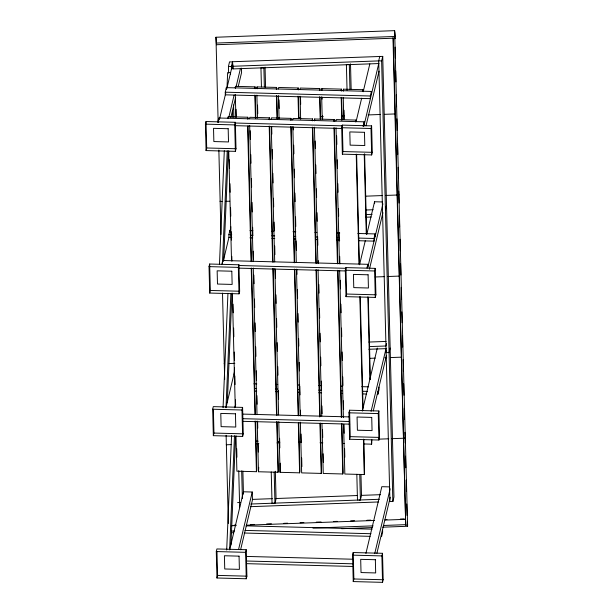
<?xml version="1.0" encoding="UTF-8"?>
<svg xmlns="http://www.w3.org/2000/svg" width="613" height="613" viewBox="0 0 613 613"><rect width="100%" height="100%" fill="white"/><g stroke="black" fill="none" stroke-linecap="round" stroke-linejoin="round"><path stroke-width="0.92" d="M219.477 264.111L224.32 150.721M227.002 87.828L227.653 72.579L230.588 72.656L230.503 74.564M222.442 263.238L227.247 150.798M223.63 261.054L228.312 151.472M223.063 407.676L227.952 293.328M230.634 230.442L230.794 226.626M225.998 407.752L230.879 293.405M227.3 402.71L231.982 293.129M226.687 549.999L231.576 435.651M234.181 374.673L234.465 367.999M229.66 549.125L234.503 435.728M230.925 545.034L235.568 436.41M205.409 124.14L206.029 121.535L235.331 122.309L236.005 148.744L235.384 151.35L206.075 150.583L205.409 124.14L234.718 124.914L235.331 122.309M206.075 150.583L206.696 147.978L206.029 121.535M228.618 73.116L228.45 66.419L229.53 61.867L232.465 61.944L231.377 66.503L231.453 69.369M218.021 122.569L219.102 118.01L364.183 121.826L364.252 124.47M371.417 91.444L370.336 96.003L370.405 98.647L225.323 94.831L225.255 92.188L226.343 87.636L371.417 91.444L371.486 94.088M219.623 118.761L225.776 92.946M226.871 88.341L232.58 64.373L232.963 68.917L378.765 63.545M227.898 118.24L228.258 116.723L247.798 117.236L247.851 119.152M235.131 87.866L235.499 86.349L255.039 86.862L255.085 88.77M228.856 117.144L234.128 95.023M236.105 86.724L240.495 68.288M230.817 117.704L235.645 97.421M238.281 86.356L241.576 72.533L241.461 68.127M209.033 266.624L209.654 264.019L238.963 264.793L239.637 291.229L239.016 293.834L209.707 293.06L209.033 266.624L238.342 267.391L238.963 264.793M247.437 118.753L247.798 117.236M254.671 88.379L255.039 86.862M249.491 118.807L249.851 117.29L269.391 117.803L269.436 119.719M256.724 88.433L257.085 86.916L276.624 87.429L276.678 89.337M209.707 293.06L210.328 290.455L209.654 264.019M221.868 264.142L222.734 260.494L367.808 264.31L367.877 266.954M231.814 237.392L228.956 237.315L228.887 234.672L229.967 230.113L230.013 231.875M223.255 261.238L228.963 237.269M269.03 119.328L269.391 117.803M276.264 88.946L276.624 87.429M271.076 119.382L271.444 117.857L290.983 118.37L291.029 120.286M278.317 89L278.677 87.483L298.217 87.996L298.263 89.904M212.665 409.231L213.286 406.626L242.595 407.4L243.269 433.835L242.648 436.441L213.339 435.674L212.665 409.231L241.974 410.005L242.595 407.4M213.339 435.674L213.96 433.069L213.355 409.461M290.616 119.895L290.983 118.37M297.857 89.513L298.217 87.996M292.669 119.949L293.029 118.424L312.569 118.937L312.622 120.853M299.91 89.567L300.27 88.05L319.81 88.563L319.856 90.479M226.005 407.538L234.572 371.585M234.794 407.768L235.676 404.082M312.209 120.462L312.569 118.937M319.45 90.08L319.81 88.563M314.262 120.516L314.622 118.991L334.162 119.512L334.208 121.42M321.496 90.134L321.863 88.617L341.395 89.13L341.449 91.046M216.289 551.562L216.91 548.957L246.219 549.723L246.893 576.166L246.273 578.764L216.964 577.998L216.289 551.562L245.598 552.328L246.219 549.723M216.964 577.998L217.584 575.392L216.979 551.784M229.63 549.861L243.468 491.787L252.257 492.017L252.456 499.947L240.602 549.731M333.801 121.029L334.162 119.512M341.035 90.647L341.395 89.13M335.855 121.083L336.215 119.566L355.755 120.079L355.801 121.987M343.088 90.701L343.449 89.184L362.988 89.697L363.042 91.613M235.982 435.805L236.886 471.19L256.426 471.704L256.786 470.186L255.544 421.407M238.641 549.171L252.257 492.017M277.137 421.974L278.379 470.753L278.018 472.271L258.479 471.757L258.763 467.374M341.694 127.726L342.315 125.121L371.616 125.895L372.29 152.331L371.67 154.936L342.361 154.162L341.694 127.726L371.003 128.492L371.616 125.895M342.361 154.162L342.981 151.557L342.315 125.121M355.387 121.596L355.755 120.079M362.628 91.214L362.988 89.697M356.138 121.382L361.662 98.203M363.202 91.72L369.831 63.905M298.723 422.541L299.964 471.32L299.604 472.838L280.064 472.324L280.233 463.16M363.095 126.385L364.183 121.826M379.792 56.296L378.696 60.902L232.894 66.273L232.511 61.729L382.727 56.381L393.944 497.013L392.856 501.572L389.929 501.495L378.711 60.856L381.638 60.932L382.727 56.381M363.815 126.293L378.842 63.208M275.183 502.507L276.057 498.867L275.352 471.259M366.015 125.834L379.049 71.146M345.318 270.203L345.939 267.605L375.248 268.371L375.922 294.807L375.302 297.412L345.993 296.646L345.318 270.203L374.627 270.977L375.248 268.371M345.993 296.646L346.613 294.041L345.939 267.605M359.547 264.785L365.287 240.687M366.835 234.197L374.566 201.754L382.474 201.961M366.942 267.95L367.808 264.31M358.758 240.725L374.03 241.131L373.961 238.488L375.049 233.928L357.869 233.476M367.677 267.797L382.91 203.838M369.424 269.245L382.895 212.696M300.37 422.204L301.657 472.891L321.197 473.412L321.557 471.887L320.315 423.108M385.424 210.06L386.512 205.508M348.95 412.817L349.571 410.212L378.88 410.986L379.554 437.421L378.934 440.027L349.625 439.253L348.95 412.817L378.259 413.583L378.88 410.986M349.625 439.253L350.245 436.648L349.571 410.212M321.978 423.721L323.25 473.466L342.79 473.979L343.15 472.454L341.908 423.675M362.291 411.108L377.309 348.069M386.535 343.571L385.96 345.993L369.754 346.59M371.087 411.338L386.106 348.299M386.573 350.736L386.136 352.559L389.063 352.636L390.152 348.077M373.279 410.925L386.527 355.31M343.571 424.296L344.835 474.033L364.375 474.546L363.884 439.544M364.168 443.973L371.616 444.164L371.907 439.774M360.85 498.269L361.501 495.534L360.965 474.592M352.575 555.14L353.195 552.535L382.504 553.309L383.179 579.745L382.558 582.35L353.249 581.576L352.575 555.14L381.884 555.914L382.504 553.309M353.249 581.576L353.87 578.979L353.195 552.535M365.915 553.432L381.815 486.691L389.73 486.898M374.712 553.662L390.167 488.776M376.903 553.248L390.236 497.281M215.96 37.247L394.634 30.65L395.124 36.458L395.163 38.129L216.489 44.726L215.96 37.247L218.151 122.385M395.124 36.458L216.45 43.056L216.489 44.726M395.209 38.604L393.339 38.673L405.729 525.134L407.591 525.065L394.672 32.328M277.344 118.286L279.26 118.217M298.362 117.512L300.278 117.443M320.338 116.7L323.212 116.593M341.364 115.926L344.23 115.819M368.114 114.938L380.535 114.478M384.359 114.34L394.872 113.949M222.082 201.485L220.167 201.554L220.128 201.079M225.906 201.34L229.722 201.202M365.402 196.191L382.604 195.555M385.47 195.447L397.891 194.988M365.517 210.021L373.171 209.746M365.44 214.588L372.114 214.343M365.509 217.232L371.225 217.025M375.11 276.984L384.665 276.632M387.531 276.524L399.002 276.103M368.88 342.062L386.098 341.426M368.873 349.272L386.021 348.636M229.078 363.532L234.81 363.317M369.532 358.344L375.263 358.13M384.818 357.777L386.734 357.708M390.55 357.571L401.063 357.18M231.139 444.609L226.366 444.785L226.32 444.31M255.981 443.689L258.847 443.582M277.007 442.915L279.873 442.808M378.282 439.176L388.795 438.785M391.661 438.678L404.082 438.218M252.272 499.403L272.356 498.66M275.229 498.553L357.471 495.526M361.302 495.381L380.428 494.676M237.599 502.591L240.227 502.491M250.717 504.024L379.37 499.281M250.786 506.667L378.482 501.963M234.12 525.172L236.028 525.103M250.365 524.575L254.188 524.429M266.609 523.969L271.383 523.793M283.804 523.341L287.627 523.195M300.048 522.736L303.872 522.598M316.293 522.138L321.066 521.962M333.487 521.502L337.311 521.364M350.69 520.866L354.513 520.728M366.934 520.268L370.758 520.13M385.087 519.594L386.995 519.525M400.373 519.035L404.197 518.889M231.293 525.755L236.074 525.579M246.579 525.188L374.62 520.46M385.125 520.077L405.193 519.334M231.745 531.08L234.61 530.981M312.959 528.084L373.156 525.862M383.661 525.471L405.637 524.659M231.783 532.758L233.699 532.689M341.663 528.697L372.244 527.571M382.75 527.18L407.591 526.268L407.553 524.59M347.855 64.549L349.326 64.587L349.954 89.337M228.45 66.419L231.377 66.503M225.255 92.188L370.336 96.003M235.2 123.021L342.1 125.834M235.269 125.665L342.169 128.477M206.696 147.978L236.005 148.744M342.981 151.557L372.29 152.331M250.012 230.641L252.878 230.718M271.965 231.216L273.873 231.27M292.968 231.768L295.826 231.844M314.921 232.35L316.829 232.396M336.866 232.925L339.732 233.001M228.887 234.672L231.745 234.748M250.84 235.246L252.748 235.3M271.835 235.798L274.701 235.875M293.788 236.38L295.696 236.426M315.741 236.955L317.649 237.001M336.736 237.507L339.602 237.583M358.689 238.082L373.961 238.488M249.951 237.867L252.817 237.944M271.904 238.442L274.77 238.518M293.857 239.024L295.765 239.07M315.81 239.599L317.718 239.652M336.805 240.15L339.671 240.227M238.825 265.498L345.724 268.31M238.894 268.142L345.793 270.954M210.328 290.455L239.637 291.229M346.613 294.041L375.922 294.807M253.912 383.83L256.778 383.899M275.865 384.405L277.773 384.451M297.818 384.979L299.726 385.033M318.821 385.531L321.679 385.608M340.767 386.113L342.682 386.159M361.77 386.665L368.451 386.841M254.74 388.435L256.648 388.481M275.735 388.987L277.643 389.033M297.688 389.561L299.596 389.615M318.683 390.113L321.549 390.19M340.636 390.696L342.552 390.742M362.589 391.27L367.363 391.393M254.809 391.079L256.717 391.125M275.804 391.63L278.67 391.707M297.757 392.205L299.665 392.259M318.752 392.757L321.618 392.833M340.705 393.339L342.613 393.385M362.658 393.914L366.474 394.013M242.863 414.104L348.805 416.894M242.725 418.687L349.625 421.499M242.794 421.33L349.694 424.142M213.96 433.069L243.269 433.835M350.245 436.648L379.554 437.421M256.219 441.13L258.081 441.184M277.812 441.697L279.666 441.751M298.47 442.241L301.259 442.318M320.063 442.808L322.852 442.885M342.583 443.406L344.445 443.452M358.95 500.047L360.413 500.085L359.754 474.385M246.089 525.854L372.076 529.165M245.001 530.406L370.988 533.724M244.112 533.026L370.099 536.337M246.487 556.428L352.429 559.217M246.349 561.01L353.249 563.822M246.418 563.654L353.318 566.466M217.584 575.392L246.893 576.166M353.87 578.979L383.179 579.745M398.802 194.482L398.848 194.957M405.001 437.713L405.04 438.188M407.316 521.747L407.591 525.065M407.316 522.95L407.591 526.268M405.729 525.134L392.971 37.646M218.067 120.002L218.105 120.477M224.258 363.233L224.297 363.708M394.634 30.65L394.81 36.627M395.079 47.109L395.331 58.082M395.684 70.955L395.937 81.927M396.297 94.8L396.573 106.723M396.91 118.815L397.178 130.569M397.53 143.45L397.783 154.415M398.144 167.295L398.389 178.26M398.749 191.141L399.025 203.064M399.362 215.347L399.63 226.91M399.975 239.239L400.235 250.755M400.595 263.628L400.887 275.076M401.201 287.482L401.492 298.922M401.821 311.871L402.097 322.767M402.427 335.763L402.687 347.096M403.04 359.655L403.339 371.417M403.653 383.815L403.944 395.262M404.281 408.396L404.549 419.108M404.886 432.295L405.162 442.954M405.5 456.187L405.791 467.757M406.105 480.079L406.396 491.603M406.71 503.97L407.009 515.449M381.638 60.932L392.856 501.572M374.566 201.754L374.604 203.516M375.049 233.928L375.118 236.572M378.949 387.117L379.018 389.761L377.93 394.312L377.861 391.669M382.573 529.44L382.642 532.084L381.554 536.643L381.485 534M371.003 128.492L371.67 154.936M374.627 270.977L375.302 297.412M378.259 413.583L378.934 440.027M381.884 555.914L382.558 582.35M364.62 153.786L366.666 234.128M368.275 297.259L370.367 379.516M364.237 154.346L366.26 233.737M367.861 296.861L369.961 379.125M371.493 439.383L371.616 444.164M356.628 154.507L359.433 264.51M360.26 297.029L363.08 407.982M356.222 154.116L359.019 264.111M359.846 296.638L362.743 410.457M363.478 439.153L364.375 474.546M350.506 63.836L351.157 89.536M346.391 64.511L347.05 90.211M356.827 474.309L357.479 500.009M343.449 89.184L343.502 91.099M343.985 110.225L344.207 118.838M343.257 97.398L343.816 119.397M341.617 97.735L342.177 119.734M341.211 97.344L341.793 120.301M336.629 135.825L336.844 144.43M337.234 159.732L337.456 168.345M337.847 183.647L338.062 192.26M338.476 208.52L338.675 216.167M339.089 232.427L339.303 241.039M339.694 256.341L339.893 263.996M340.307 280.256L340.522 288.861M340.912 304.171L341.135 312.776M341.525 328.078L341.74 336.69M342.131 351.992L342.353 360.597M342.767 376.865L342.981 385.47M343.372 400.772L343.594 409.384M343.985 424.686L344.2 433.291M344.59 448.601L344.812 457.206M336.024 127.78L339.479 263.598M339.648 270.295L343.403 417.599M334.384 128.117L337.84 263.942M338.008 270.632L341.74 416.978M333.97 127.726L337.426 263.544M337.602 270.241L341.349 417.545M341.518 424.242L342.79 473.979M321.863 88.617L321.909 90.532M322.078 97.222L322.124 99.137M322.545 115.397L322.637 119.221M321.672 96.831L322.231 118.83M320.024 97.168L320.584 119.167M319.618 96.777L320.178 118.776M314.622 118.991L314.668 120.907M315.182 140.998L315.381 148.645M315.795 164.905L316.009 173.517M316.4 188.819L316.622 197.424M317.013 212.734L317.228 221.339M317.618 236.641L317.841 245.254M318.224 260.556L318.3 263.429M318.837 284.47L319.059 293.075M319.442 308.385L319.687 317.948M320.078 333.25L320.3 341.862M320.683 357.164L320.906 365.769M321.296 381.079L321.519 389.684M321.932 405.944L322.124 413.599M322.538 429.859L322.737 437.513M323.151 453.773L323.365 462.378M314.431 127.213L317.886 263.031M318.063 269.728L321.787 416.074M312.791 127.55L316.247 263.375M316.415 270.065L320.147 416.411M312.377 127.152L315.841 262.977M316.009 269.674L319.756 416.978M319.932 423.667L321.197 473.412M300.485 96.655L300.684 104.31M300.079 96.264L300.661 119.221M298.439 96.601L298.998 118.6M298.025 96.21L298.585 118.209M293.252 127.037L293.32 129.902M293.711 145.212L293.934 153.817M294.324 169.119L294.539 177.732M294.93 193.034L295.152 201.646M295.543 216.948L295.78 226.511M296.148 240.863L296.393 250.426M296.884 269.551L296.999 274.34M297.389 289.642L297.611 298.247M298.002 313.549L298.217 322.162M298.631 338.422L298.83 346.077M299.244 362.337L299.458 370.942M299.849 386.244L300.071 394.856M300.462 410.158L300.608 415.898M301.067 434.073L301.289 442.678M301.68 457.988L301.895 466.593M292.838 126.638L296.301 262.464M296.47 269.161L300.194 415.507M291.198 126.983L294.661 262.808M294.83 269.498L298.554 415.844M290.792 126.584L294.248 262.41M294.416 269.107L298.148 415.453M298.339 423.1L299.604 472.838M278.992 99.919L279.214 108.524M278.486 95.697L279.068 118.654M276.846 96.034L277.428 118.991M276.432 95.643L277.022 118.6M271.659 126.47L271.858 134.117M272.249 149.426L272.486 158.989M272.854 173.333L273.099 182.904M273.49 198.206L273.704 206.811M274.095 222.121L274.317 230.726M274.708 246.028L274.923 254.64M275.314 269.942L275.536 278.555M275.95 294.815L276.164 303.42M276.555 318.722L276.777 327.334M277.168 342.636L277.382 351.249M277.773 366.551L277.995 375.156M278.386 390.466L278.601 399.071M279.597 438.287L279.842 447.85M271.275 127.029L274.708 261.897M274.877 268.594L278.608 414.94M278.777 421.629L280.064 472.324M269.605 126.416L273.069 262.234M273.237 268.931L276.961 415.277M269.199 126.017L272.655 261.843M272.823 268.54L276.555 414.886M276.724 421.575L278.018 472.271M265.061 67.169L265.575 87.161M264.364 86.954L263.881 67.92L260.946 67.844L261.437 86.877M274.172 472.002L274.969 503.419L272.042 503.342L271.237 471.926M257.085 86.916L257.138 88.824M257.552 105.084L257.766 113.696M256.893 95.13L257.483 118.087M255.253 95.467L255.843 118.424M254.847 95.076L255.429 118.033M250.188 130.684L250.411 139.289M250.801 154.599L251.016 163.204M251.407 178.506L251.629 187.118M252.02 202.42L252.265 211.983M252.648 227.293L252.87 235.898M253.261 251.2L253.483 259.812M253.866 275.114L254.089 283.719M254.479 299.029L254.694 307.634M255.085 322.936L255.307 331.549M255.698 346.851L255.943 356.414M256.303 370.765L256.548 380.328M256.939 395.63L257.154 404.243M257.598 421.46L257.766 428.158M258.157 443.46L258.372 452.065M249.66 125.504L253.115 261.33M253.292 268.027L257.016 414.373M257.184 421.062L258.479 471.757M248.02 125.849L251.476 261.667M251.644 268.364L255.376 414.71M247.629 126.408L251.069 261.276M251.238 267.973L254.962 414.319M255.131 421.008L256.426 471.704M235.499 86.349L235.545 88.257M236.082 109.306L236.273 116.953M235.308 94.563L235.89 117.52M234.718 124.914L235.384 151.35M238.342 267.391L239.016 293.834M241.974 410.005L242.648 436.441M245.598 552.328L246.273 578.764M232.894 66.273L232.963 68.917M232.511 61.729L232.626 66.135M243.468 491.787L243.507 493.549M232.488 62.901L232.588 66.725M233.561 104.976L233.875 117.412M242.878 471.075L243.461 493.986M232.496 110.493L232.672 117.19M241.675 470.853L242.38 498.545M238.741 470.776L239.668 507.058M228.258 116.723L228.312 118.638M229.354 159.763L229.576 168.376M229.967 183.678L230.181 192.29M230.572 207.592L230.794 216.197M231.185 231.507L231.4 240.112M231.814 256.372L231.936 261.153M233.032 304.201L233.254 312.806M233.645 328.108L233.859 336.721M234.25 352.023L234.472 360.636M234.863 375.938L235.078 384.543M235.469 399.852L235.591 404.634M236.71 448.632L236.932 457.237M228.726 150.767L231.53 260.763M232.358 293.282L235.254 407.109M226.343 87.636L226.389 89.398M219.102 118.01L219.148 119.773M218.856 150.047L220.979 234.457M222.504 293.121L224.672 379.447M226.12 435.245L228.343 523.479M228.174 128.722L213.523 128.339L213.86 141.557L228.511 141.948L228.174 128.722M364.459 132.308L349.808 131.925L350.146 145.143L364.796 145.526L364.459 132.308M231.806 271.207L217.148 270.823L217.485 284.041L232.143 284.424L231.806 271.207M368.091 274.793L353.433 274.402L353.77 287.62L368.428 288.01L368.091 274.793M235.438 413.813L220.78 413.43L221.117 426.648L235.775 427.039L235.438 413.813M371.723 417.399L357.065 417.016L357.402 430.234L372.06 430.617L371.723 417.399M239.062 556.144L224.404 555.753L224.741 568.979L239.392 569.362L239.062 556.144M375.348 559.723L360.689 559.34L361.026 572.557L375.677 572.94L375.348 559.723"/></g></svg>
